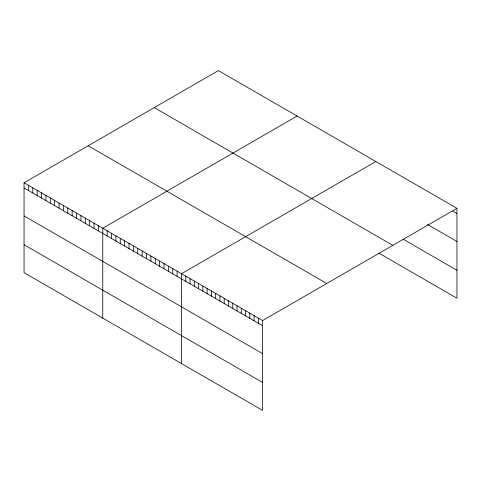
<?xml version="1.0" encoding="UTF-8"?>
<svg xmlns="http://www.w3.org/2000/svg" width="481" height="481" viewBox="0 0 481 481"><rect width="100%" height="100%" fill="white"/><g stroke="black" fill="none" stroke-linecap="round" stroke-linejoin="round"><path stroke-width="0.72" d="M24.05 182.786L262.626 320.526L262.626 410.407L24.05 272.667L24.05 182.786L218.374 70.593L456.95 208.333L456.95 298.214L378.884 253.138M297.108 116.047L102.778 228.241L102.778 318.121M375.835 161.502L181.511 273.695L181.511 363.576M262.626 320.526L456.95 208.333M452.681 211.057L456.95 213.522M427.675 224.567L456.95 241.468M403.282 239.279L456.95 270.262M154.251 107.618L392.821 245.358M88.179 145.767L326.749 283.501M24.05 187.975L262.626 325.715M24.05 215.921L262.626 353.661M24.05 244.715L262.626 382.455M258.357 318.061L258.357 323.25M254.088 315.596L254.088 320.785M249.813 313.131L249.813 318.32M245.544 310.666L245.544 315.855M241.276 308.201L241.276 313.39M237.007 305.742L237.007 310.924M232.738 303.277L232.738 308.459M228.469 300.811L228.469 305.994M224.2 298.346L224.2 303.529M219.931 295.881L219.931 301.064M215.662 293.416L215.662 298.599M211.393 290.951L211.393 296.134M207.125 288.486L207.125 293.669M202.856 286.021L202.856 291.209M198.587 283.556L198.587 288.744M194.318 281.09L194.318 286.279M190.049 278.625L190.049 283.814M185.78 276.16L185.78 281.349M177.134 271.17L177.134 276.359M172.763 268.645L172.763 273.833M168.386 266.119L168.386 271.308M164.015 263.594L164.015 268.783M159.638 261.069L159.638 266.258M155.267 258.544L155.267 263.732M150.89 256.018L150.89 261.207M146.519 253.493L146.519 258.682M142.142 250.968L142.142 256.157M137.77 248.443L137.77 253.631M133.393 245.917L133.393 251.106M129.022 243.392L129.022 248.581M124.651 240.867L124.651 246.056M120.274 238.342L120.274 243.53M115.903 235.816L115.903 241.005M111.526 233.291L111.526 238.48M107.155 230.766L107.155 235.955M98.407 225.715L98.407 230.904M94.029 223.19L94.029 228.379M89.658 220.665L89.658 225.854M85.281 218.14L85.281 223.328M80.91 215.614L80.91 220.803M76.539 213.089L76.539 218.278M72.162 210.564L72.162 215.753M67.791 208.039L67.791 213.227M63.414 205.513L63.414 210.702M59.043 202.988L59.043 208.177M54.666 200.463L54.666 205.652M50.295 197.938L50.295 203.126M45.917 195.412L45.917 200.601M41.546 192.887L41.546 198.076M37.169 190.362L37.169 195.551M32.798 187.837L32.798 193.025M28.421 185.311L28.421 190.5"/></g></svg>
